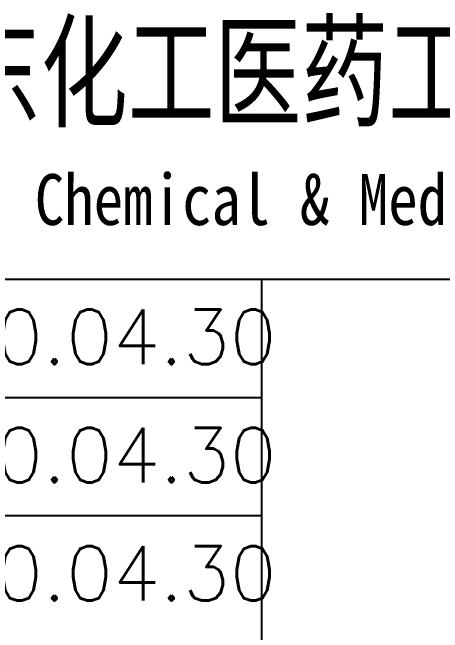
# Model space of a CAD drawing. Header units: millimetres. Extents: x 865490 to 879904, y 39442 to 44891.
# Drawn here: x 867124.07 to 867147.72, y 39481.7 to 39515.8 of the extents above; entities that cross this region are included whole.
import ezdxf
from ezdxf.enums import TextEntityAlignment as Align

# ---------------------------------------------------------------- set-up
doc = ezdxf.new("R2010")
doc.units = ezdxf.units.MM
doc.header["$LTSCALE"] = 1000
doc.header["$MEASUREMENT"] = 0
doc.styles.add('ECEC_TQ', font='txt_l.shx', dxfattribs={"bigfont": 'hztxt_l.shx'})
doc.styles.add('ECEC_TQ_S', font='')
doc.styles.get('ECEC_TQ_S').set_extended_font_data('SimSun')

msp = doc.modelspace()

# ---------------------------------------------------------------- linework, layer by layer
for p, q in [((867082.78, 39501.127), (867192.78, 39501.127)), ((867137.78, 39468.627), (867137.78, 39501.127)), ((867082.78, 39494.627), (867137.78, 39494.627)), ((867082.78, 39488.127), (867137.78, 39488.127))]:
    msp.add_line(p, q)

# ---------------------------------------------------------------- texts
at = {"style": 'ECEC_TQ_S'}
for s, height, width, p in [('安徽华东化工医药工程有限责任公司', 5, 0.7, (867144.729, 39512.627)), ('Anhui Huadong Chemical & Medical Engineering Co.,Ltd', 2.8, 0.85, (867144.729, 39505.127))]:
    msp.add_text(s, height=height, dxfattribs=dict(at, width=width)).set_placement(p, align=Align.MIDDLE)
at = {"style": 'ECEC_TQ'}
for p in [(867127.024, 39497.955), (867127.024, 39491.455), (867127.024, 39484.955)]:
    msp.add_attdef('2020.04.30', text=' ', height=3, dxfattribs=at).set_placement(p, align=Align.MIDDLE)

doc.saveas('drawing.dxf')
